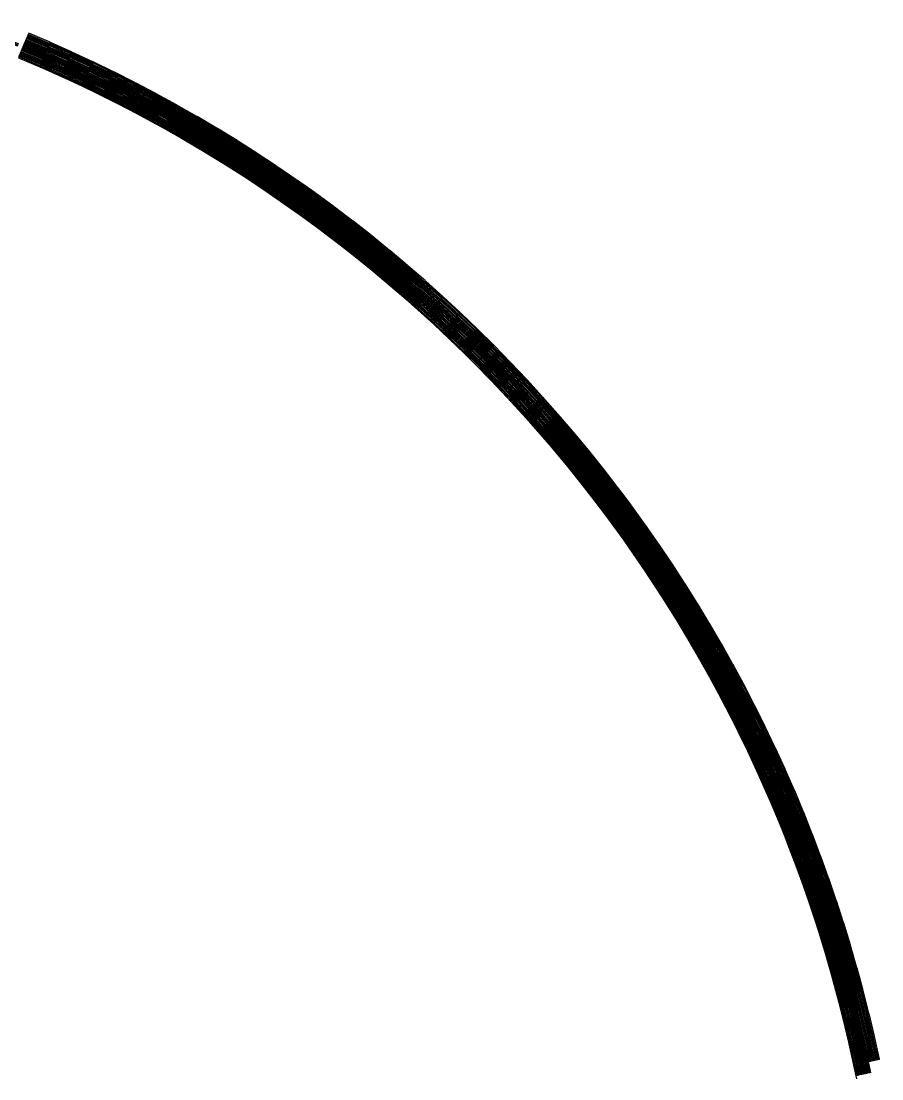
# Model space of a CAD drawing. Header units: metres. Extents: x -536 to 684, y -422 to 209.
# Drawn here: x -218.6 to -143.9, y -161.1 to -69.4 of the extents above; entities that cross this region are included whole.
import ezdxf

# ---------------------------------------------------------------- set-up
doc = ezdxf.new("R2010")
doc.units = ezdxf.units.M
doc.layers.add('X-COMENTÁRIOS', color=6, linetype='Continuous', plot=False)

# ---------------------------------------------------------------- blocks, each defined once
blk = doc.blocks.new('TMS')
at = {"color": 2}
blk.add_line((1, 0), (1.999, 0), dxfattribs=at)
blk = doc.blocks.new('teste_3d')
at = {"layer": 'X-COMENTÁRIOS'}
blk.add_lwpolyline([(-1, 0), (1, 0), (1, 1), (-1, 1), (-1, 0)], dxfattribs=at)
blk.add_blockref('TMS', (0, 0), dxfattribs=at)

msp = doc.modelspace()

# ---------------------------------------------------------------- linework, layer by layer
at = {"color": 3, "elevation": -4}
msp.add_lwpolyline([(-218.81, -72.558, -0.250007), (-146.152, -161.098, -0.953351)], format="xyb", dxfattribs=at)

# ---------------------------------------------------------------- block references
for p, rotation in [((-220.764, -70.853, 7), 340.4161653058469), ((-220.73, -70.759, 8), 340.4161653058469), ((-220.697, -70.664, 9), 340.4161653058469), ((-217.421, -71.845, 8), 336.9758412176668), ((-217.382, -71.752, 9), 336.9758412176668), ((-217.812, -72.765, -2), 336.9758412176668), ((-217.773, -72.673, -1), 336.9758412176668), ((-217.734, -72.581), 336.9758412176668), ((-217.695, -72.489, 1), 336.9758412176668), ((-217.655, -72.397, 2), 336.9758412176668), ((-217.616, -72.305, 3), 336.9758412176668), ((-217.577, -72.213, 4), 336.9758412176668), ((-217.538, -72.121, 5), 336.9758412176668), ((-217.499, -72.029, 6), 336.9758412176668), ((-217.46, -71.937, 7), 336.9758412176668), ((-215.65, -72.832, 6), 336.0341785549431), ((-215.609, -72.741, 7), 336.0341785549431), ((-215.569, -72.65, 8), 336.0341785549431), ((-215.528, -72.558, 9), 336.0341785549431), ((-217.89, -72.949, -4), 336.9758412176668), ((-217.851, -72.857, -3), 336.9758412176668), ((-216.056, -73.746, -4), 336.0341785549431), ((-216.015, -73.655, -3), 336.0341785549431), ((-215.975, -73.563, -2), 336.0341785549431), ((-215.934, -73.472, -1), 336.0341785549431), ((-215.893, -73.381), 336.0341785549431), ((-215.853, -73.289, 1), 336.0341785549431), ((-215.812, -73.198, 2), 336.0341785549431), ((-215.772, -73.107, 3), 336.0341785549431), ((-215.731, -73.015, 4), 336.0341785549431), ((-215.69, -72.924, 5), 336.0341785549431), ((-213.856, -73.757, 5), 335.0925156338208), ((-213.814, -73.667, 6), 335.0925156338208), ((-213.772, -73.576, 7), 335.0925156338208), ((-213.73, -73.485, 8), 335.0925156338208), ((-213.688, -73.394, 9), 335.0925156338208), ((-214.235, -74.574, -4), 335.0925156338208), ((-214.193, -74.483, -3), 335.0925156338208), ((-214.151, -74.392, -2), 335.0925156338208), ((-214.109, -74.301, -1), 335.0925156338208), ((-214.067, -74.211), 335.0925156338208), ((-214.025, -74.12, 1), 335.0925156338208), ((-213.982, -74.029, 2), 335.0925156338208), ((-213.94, -73.939, 3), 335.0925156338208), ((-213.898, -73.848, 4), 335.0925156338208), ((-212.036, -74.621, 5), 334.1508524802313), ((-211.992, -74.531, 6), 334.1508524802313), ((-211.949, -74.441, 7), 334.1508524802313), ((-211.905, -74.351, 8), 334.1508524802313), ((-211.861, -74.261, 9), 334.1508524802313), ((-212.428, -75.431, -4), 334.1508524802313), ((-212.385, -75.341, -3), 334.1508524802313), ((-212.341, -75.251, -2), 334.1508524802313), ((-212.297, -75.161, -1), 334.1508524802313), ((-212.254, -75.071), 334.1508524802313), ((-212.21, -74.981, 1), 334.1508524802313), ((-212.167, -74.891, 2), 334.1508524802313), ((-212.123, -74.801, 3), 334.1508524802313), ((-212.079, -74.711, 4), 334.1508524802313), ((-210.275, -75.603, 4), 333.2091898721089), ((-210.23, -75.514, 5), 333.2091898721089), ((-210.185, -75.425, 6), 333.2091898721089), ((-210.14, -75.336, 7), 333.2091898721089), ((-210.095, -75.246, 8), 333.2091898721089), ((-210.05, -75.157, 9), 333.2091898721089), ((-210.636, -76.317, -4), 333.2091898721089), ((-210.591, -76.228, -3), 333.2091898721089), ((-210.545, -76.139, -2), 333.2091898721089), ((-210.5, -76.05, -1), 333.2091898721089), ((-210.455, -75.96), 333.2091898721089), ((-210.41, -75.871, 1), 333.2091898721089), ((-210.365, -75.782, 2), 333.2091898721089), ((-210.32, -75.693, 3), 333.2091898721089), ((-208.486, -76.525, 4), 332.2675267532262), ((-208.439, -76.437, 5), 332.2675267532262), ((-208.393, -76.348, 6), 332.2675267532262), ((-208.346, -76.26, 7), 332.2675267532262), ((-208.299, -76.171, 8), 332.2675267532262), ((-208.253, -76.083, 9), 332.2675267532262), ((-208.858, -77.234, -4), 332.2675267532262), ((-208.811, -77.145, -3), 332.2675267532262), ((-208.765, -77.057, -2), 332.2675267532262), ((-208.718, -76.968, -1), 332.2675267532262), ((-208.672, -76.88), 332.2675267532262), ((-208.625, -76.791, 1), 332.2675267532262), ((-208.579, -76.702, 2), 332.2675267532262), ((-208.532, -76.614, 3), 332.2675267532262), ((-206.712, -77.477, 4), 331.3258637676623), ((-206.664, -77.389, 5), 331.3258637676623), ((-206.616, -77.301, 6), 331.3258637676623), ((-206.568, -77.214, 7), 331.3258637676623), ((-206.52, -77.126, 8), 331.3258637676623), ((-206.472, -77.038, 9), 331.3258637676623), ((-207.095, -78.179, -4), 331.3258637676623), ((-207.047, -78.091, -3), 331.3258637676623), ((-206.999, -78.003, -2), 331.3258637676623), ((-206.951, -77.916, -1), 331.3258637676623), ((-206.903, -77.828), 331.3258637676623), ((-206.855, -77.74, 1), 331.3258637676623), ((-206.807, -77.652, 2), 331.3258637676623), ((-206.759, -77.565, 3), 331.3258637676623), ((-204.904, -78.37, 5), 330.3842009330385), ((-204.854, -78.283, 6), 330.3842009330385), ((-204.805, -78.196, 7), 330.3842009330385), ((-204.756, -78.11, 8), 330.3842009330385), ((-204.706, -78.023, 9), 330.3842009330385), ((-205.349, -79.153, -4), 330.3842009330385), ((-205.299, -79.066, -3), 330.3842009330385), ((-205.25, -78.979, -2), 330.3842009330385), ((-205.2, -78.892, -1), 330.3842009330385), ((-205.151, -78.805), 330.3842009330385), ((-205.102, -78.718, 1), 330.3842009330385), ((-205.052, -78.631, 2), 330.3842009330385), ((-205.003, -78.544, 3), 330.3842009330385), ((-204.953, -78.457, 4), 330.3842009330385), ((-203.11, -79.294, 6), 329.4425381731117), ((-203.059, -79.208, 7), 329.4425381731117), ((-203.008, -79.122, 8), 329.4425381731117), ((-202.957, -79.036, 9), 329.4425381731117), ((-203.618, -80.155, -4), 329.4425381731117), ((-203.567, -80.069, -3), 329.4425381731117), ((-203.516, -79.983, -2), 329.4425381731117), ((-203.466, -79.897, -1), 329.4425381731117), ((-203.415, -79.811), 329.4425381731117), ((-203.364, -79.725, 1), 329.4425381731117), ((-203.313, -79.639, 2), 329.4425381731117), ((-203.262, -79.553, 3), 329.4425381731117), ((-203.211, -79.466, 4), 329.4425381731117), ((-203.161, -79.38, 5), 329.4425381731117), ((-201.277, -80.163, 8), 328.5008752086158), ((-201.225, -80.078, 9), 328.5008752086158), ((-201.852, -81.101, -3), 328.5008752086158), ((-201.8, -81.016, -2), 328.5008752086158), ((-201.748, -80.93, -1), 328.5008752086158), ((-201.695, -80.845), 328.5008752086158), ((-201.643, -80.76, 1), 328.5008752086158), ((-201.591, -80.675, 2), 328.5008752086158), ((-201.539, -80.589, 3), 328.5008752086158), ((-201.486, -80.504, 4), 328.5008752086158), ((-201.434, -80.419, 5), 328.5008752086158), ((-201.382, -80.334, 6), 328.5008752086158), ((-201.33, -80.248, 7), 328.5008752086158), ((-199.51, -81.148, 9), 327.559212179575), ((-201.904, -81.186, -4), 328.5008752086158), ((-200.101, -82.076, -2), 327.559212179575), ((-200.047, -81.992, -1), 327.559212179575), ((-199.993, -81.908), 327.559212179575), ((-199.94, -81.823, 1), 327.559212179575), ((-199.886, -81.739, 2), 327.559212179575), ((-199.832, -81.654, 3), 327.559212179575), ((-199.779, -81.57, 4), 327.559212179575), ((-199.725, -81.486, 5), 327.559212179575), ((-199.671, -81.401, 6), 327.559212179575), ((-199.618, -81.317, 7), 327.559212179575), ((-199.564, -81.232, 8), 327.559212179575), ((-200.208, -82.245, -4), 327.559212179575), ((-200.154, -82.161, -3), 327.559212179575), ((-198.309, -82.998), 326.6175494330132), ((-198.254, -82.914, 1), 326.6175494330132), ((-198.199, -82.831, 2), 326.6175494330132), ((-198.144, -82.747, 3), 326.6175494330132), ((-198.089, -82.664, 4), 326.6175494330132), ((-198.034, -82.58, 5), 326.6175494330132), ((-197.979, -82.497, 6), 326.6175494330132), ((-197.924, -82.413, 7), 326.6175494330132), ((-197.869, -82.33, 8), 326.6175494330132), ((-197.814, -82.246, 9), 326.6175494330132), ((-198.529, -83.332, -4), 326.6175494330132), ((-198.474, -83.248, -3), 326.6175494330132), ((-198.419, -83.165, -2), 326.6175494330132), ((-198.364, -83.081, -1), 326.6175494330132), ((-196.473, -83.868, 3), 325.6758862722207), ((-196.417, -83.785, 4), 325.6758862722207), ((-196.36, -83.703, 5), 325.6758862722207), ((-196.304, -83.62, 6), 325.6758862722207), ((-196.248, -83.537, 7), 325.6758862722207), ((-196.191, -83.455, 8), 325.6758862722207), ((-196.135, -83.372, 9), 325.6758862722207), ((-196.868, -84.446, -4), 325.6758862722207), ((-196.812, -84.363, -3), 325.6758862722207), ((-196.755, -84.281, -2), 325.6758862722207), ((-196.699, -84.198, -1), 325.6758862722207), ((-196.642, -84.116), 325.6758862722207), ((-196.586, -84.033, 1), 325.6758862722207), ((-196.53, -83.95, 2), 325.6758862722207), ((-194.648, -84.771, 6), 324.7342235508365), ((-194.591, -84.689, 7), 324.7342235508365), ((-194.533, -84.607, 8), 324.7342235508365), ((-194.475, -84.526, 9), 324.7342235508365), ((-195.226, -85.587, -4), 324.7342235508365), ((-195.168, -85.505, -3), 324.7342235508365), ((-195.11, -85.424, -2), 324.7342235508365), ((-195.052, -85.342, -1), 324.7342235508365), ((-194.995, -85.261), 324.7342235508365), ((-194.937, -85.179, 1), 324.7342235508365), ((-194.879, -85.097, 2), 324.7342235508365), ((-194.821, -85.016, 3), 324.7342235508365), ((-194.764, -84.934, 4), 324.7342235508365), ((-194.706, -84.852, 5), 324.7342235508365), ((-192.834, -85.706, 9), 323.7925606032482), ((-193.543, -86.675, -3), 323.7925606032482), ((-193.484, -86.594, -2), 323.7925606032482), ((-193.425, -86.513, -1), 323.7925606032482), ((-193.366, -86.432), 323.7925606032482), ((-193.307, -86.352, 1), 323.7925606032482), ((-193.248, -86.271, 2), 323.7925606032482), ((-193.189, -86.19, 3), 323.7925606032482), ((-193.13, -86.11, 4), 323.7925606032482), ((-193.071, -86.029, 5), 323.7925606032482), ((-193.012, -85.948, 6), 323.7925606032482), ((-192.952, -85.868, 7), 323.7925606032482), ((-192.893, -85.787, 8), 323.7925606032482), ((-193.602, -86.755, -4), 323.7925606032482), ((-191.696, -87.551, 1), 322.8508976556855), ((-191.636, -87.472, 2), 322.8508976556855), ((-191.576, -87.392, 3), 322.8508976556855), ((-191.515, -87.312, 4), 322.8508976556855), ((-191.455, -87.232, 5), 322.8508976556855), ((-191.394, -87.153, 6), 322.8508976556855), ((-191.334, -87.073, 7), 322.8508976556855), ((-191.274, -86.993, 8), 322.8508976556855), ((-191.213, -86.914, 9), 322.8508976556855), ((-191.998, -87.95, -4), 322.8508976556855), ((-191.938, -87.87, -3), 322.8508976556855), ((-191.878, -87.79, -2), 322.8508976556855), ((-191.817, -87.711, -1), 322.8508976556855), ((-191.757, -87.631), 322.8508976556855), ((-189.859, -88.462, 5), 321.909234865369), ((-189.797, -88.384, 6), 321.909234865369), ((-189.736, -88.305, 7), 321.909234865369), ((-189.674, -88.226, 8), 321.909234865369), ((-189.612, -88.147, 9), 321.909234865369), ((-190.414, -89.171, -4), 321.909234865369), ((-190.353, -89.092, -3), 321.909234865369), ((-190.291, -89.013, -2), 321.909234865369), ((-190.229, -88.934, -1), 321.909234865369), ((-190.167, -88.856), 321.909234865369), ((-190.106, -88.777, 1), 321.909234865369), ((-190.044, -88.698, 2), 321.909234865369), ((-189.982, -88.62, 3), 321.909234865369), ((-189.921, -88.541, 4), 321.909234865369), ((-188.032, -89.407, 9), 320.9675719532834), ((-188.787, -90.34, -3), 320.9675719532834), ((-188.724, -90.262, -2), 320.9675719532834), ((-188.661, -90.184, -1), 320.9675719532834), ((-188.598, -90.107), 320.9675719532834), ((-188.535, -90.029, 1), 320.9675719532834), ((-188.473, -89.951, 2), 320.9675719532834), ((-188.41, -89.874, 3), 320.9675719532834), ((-188.347, -89.796, 4), 320.9675719532834), ((-188.284, -89.718, 5), 320.9675719532834), ((-188.221, -89.64, 6), 320.9675719532834), ((-188.158, -89.563, 7), 320.9675719532834), ((-188.095, -89.485, 8), 320.9675719532834), ((-188.85, -90.417, -4), 320.9675719532834), ((-186.922, -91.23, 2), 320.0259089704945), ((-186.858, -91.153, 3), 320.0259089704945), ((-186.793, -91.076, 4), 320.0259089704945), ((-186.729, -91, 5), 320.0259089704945), ((-186.665, -90.923, 6), 320.0259089704945), ((-186.601, -90.847, 7), 320.0259089704945), ((-186.536, -90.77, 8), 320.0259089704945), ((-186.472, -90.693, 9), 320.0259089704945), ((-187.307, -91.689, -4), 320.0259089704945), ((-187.243, -91.613, -3), 320.0259089704945), ((-187.179, -91.536, -2), 320.0259089704945), ((-187.115, -91.46, -1), 320.0259089704945), ((-187.05, -91.383), 320.0259089704945), ((-186.986, -91.306, 1), 320.0259089704945), ((-185.065, -92.156, 7), 319.0842459573533), ((-184.999, -92.08, 8), 319.0842459573533), ((-184.934, -92.004, 9), 319.0842459573533), ((-185.785, -92.987, -4), 319.0842459573533), ((-185.72, -92.911, -3), 319.0842459573533), ((-185.654, -92.836, -2), 319.0842459573533), ((-185.589, -92.76, -1), 319.0842459573533), ((-185.523, -92.685), 319.0842459573533), ((-185.458, -92.609, 1), 319.0842459573533), ((-185.392, -92.533, 2), 319.0842459573533), ((-185.327, -92.458, 3), 319.0842459573533), ((-185.261, -92.382, 4), 319.0842459573533), ((-185.196, -92.307, 5), 319.0842459573533), ((-185.13, -92.231, 6), 319.0842459573533), ((-184.018, -94.011), 318.1425832387206), ((-183.951, -93.937, 1), 318.1425832387206), ((-183.884, -93.862, 2), 318.1425832387206), ((-183.818, -93.788, 3), 318.1425832387206), ((-183.751, -93.713, 4), 318.1425832387206), ((-183.684, -93.639, 5), 318.1425832387206), ((-183.617, -93.564, 6), 318.1425832387206), ((-183.551, -93.49, 7), 318.1425832387206), ((-183.484, -93.415, 8), 318.1425832387206), ((-183.417, -93.341, 9), 318.1425832387206), ((-184.285, -94.309, -4), 318.1425832387206), ((-184.218, -94.235, -3), 318.1425832387206), ((-184.151, -94.16, -2), 318.1425832387206), ((-184.085, -94.086, -1), 318.1425832387206), ((-182.127, -94.922, 6), 317.2009201419735), ((-182.059, -94.849, 7), 317.2009201419735), ((-181.991, -94.775, 8), 317.2009201419735), ((-181.923, -94.702, 9), 317.2009201419735), ((-182.806, -95.656, -4), 317.2009201419735), ((-182.738, -95.582, -3), 317.2009201419735), ((-182.67, -95.509, -2), 317.2009201419735), ((-182.602, -95.436, -1), 317.2009201419735), ((-182.534, -95.362), 317.2009201419735), ((-182.466, -95.289, 1), 317.2009201419735), ((-182.399, -95.216, 2), 317.2009201419735), ((-182.331, -95.142, 3), 317.2009201419735), ((-182.263, -95.069, 4), 317.2009201419735), ((-182.195, -94.995, 5), 317.2009201419735), ((-181.073, -96.738), 316.2592572390842), ((-181.004, -96.665, 1), 316.2592572390842), ((-180.935, -96.593, 2), 316.2592572390842), ((-180.866, -96.521, 3), 316.2592572390842), ((-180.797, -96.449, 4), 316.2592572390842), ((-180.728, -96.376, 5), 316.2592572390842), ((-180.659, -96.304, 6), 316.2592572390842), ((-180.589, -96.232, 7), 316.2592572390842), ((-180.52, -96.16, 8), 316.2592572390842), ((-180.451, -96.087, 9), 316.2592572390842), ((-181.35, -97.027, -4), 316.2592572390842), ((-181.281, -96.954, -3), 316.2592572390842), ((-181.212, -96.882, -2), 316.2592572390842), ((-181.143, -96.81, -1), 316.2592572390842), ((-179.213, -97.71, 6), 315.3175945318799), ((-179.143, -97.639, 7), 315.3175945318799), ((-179.073, -97.568, 8), 315.3175945318799), ((-179.002, -97.497, 9), 315.3175945318799), ((-179.917, -98.421, -4), 315.3175945318799), ((-179.846, -98.35, -3), 315.3175945318799), ((-179.776, -98.279, -2), 315.3175945318799), ((-179.706, -98.208, -1), 315.3175945318799), ((-179.635, -98.137), 315.3175945318799), ((-179.565, -98.066, 1), 315.3175945318799), ((-179.495, -97.995, 2), 315.3175945318799), ((-179.424, -97.923, 3), 315.3175945318799), ((-179.354, -97.852, 4), 315.3175945318799), ((-179.284, -97.781, 5), 315.3175945318799), ((-178.149, -99.489, 1), 314.3759315177803), ((-178.077, -99.42, 2), 314.3759315177803), ((-178.006, -99.35, 3), 314.3759315177803), ((-177.934, -99.28, 4), 314.3759315177803), ((-177.863, -99.21, 5), 314.3759315177803), ((-177.791, -99.14, 6), 314.3759315177803), ((-177.72, -99.07, 7), 314.3759315177803), ((-177.648, -99, 8), 314.3759315177803), ((-177.577, -98.93, 9), 314.3759315177803), ((-178.506, -99.839, -4), 314.3759315177803), ((-178.435, -99.769, -3), 314.3759315177803), ((-178.363, -99.699, -2), 314.3759315177803), ((-178.292, -99.629, -1), 314.3759315177803), ((-178.22, -99.559), 314.3759315177803), ((-176.248, -100.455, 8), 313.4342684749409), ((-176.175, -100.386, 9), 313.4342684749409), ((-177.119, -101.28, -4), 313.4342684749409), ((-177.047, -101.211, -3), 313.4342684749409), ((-176.974, -101.143, -2), 313.4342684749409), ((-176.901, -101.074, -1), 313.4342684749409), ((-176.829, -101.005), 313.4342684749409), ((-176.756, -100.936, 1), 313.4342684749409), ((-176.684, -100.868, 2), 313.4342684749409), ((-176.611, -100.799, 3), 313.4342684749409), ((-176.538, -100.73, 4), 313.4342684749409), ((-176.466, -100.661, 5), 313.4342684749409), ((-176.393, -100.593, 6), 313.4342684749409), ((-176.32, -100.524, 7), 313.4342684749409), ((-175.24, -102.271, 3), 312.4926059453338), ((-175.166, -102.203, 4), 312.4926059453338), ((-175.093, -102.136, 5), 312.4926059453338), ((-175.019, -102.068, 6), 312.4926059453338), ((-174.945, -102.001, 7), 312.4926059453338), ((-174.871, -101.933, 8), 312.4926059453338), ((-174.798, -101.865, 9), 312.4926059453338), ((-175.756, -102.744, -4), 312.4926059453338), ((-175.682, -102.676, -3), 312.4926059453338), ((-175.609, -102.608, -2), 312.4926059453338), ((-175.535, -102.541, -1), 312.4926059453338), ((-175.461, -102.473), 312.4926059453338), ((-175.388, -102.406, 1), 312.4926059453338), ((-175.314, -102.338, 2), 312.4926059453338), ((-174.268, -104.097, -2), 311.550942558046), ((-174.193, -104.03, -1), 311.550942558046), ((-174.118, -103.964), 311.550942558046), ((-174.043, -103.898, 1), 311.550942558046), ((-173.968, -103.831, 2), 311.550942558046), ((-173.894, -103.765, 3), 311.550942558046), ((-173.819, -103.699, 4), 311.550942558046), ((-173.744, -103.632, 5), 311.550942558046), ((-173.669, -103.566, 6), 311.550942558046), ((-173.594, -103.5, 7), 311.550942558046), ((-173.519, -103.433, 8), 311.550942558046), ((-173.445, -103.367, 9), 311.550942558046), ((-174.417, -104.229, -4), 311.550942558046), ((-174.343, -104.163, -3), 311.550942558046), ((-172.268, -105.021, 7), 310.6092799397235), ((-172.192, -104.956, 8), 310.6092799397235), ((-172.116, -104.891, 9), 310.6092799397235), ((-173.103, -105.737, -4), 310.6092799397235), ((-173.027, -105.672, -3), 310.6092799397235), ((-172.951, -105.607, -2), 310.6092799397235), ((-172.876, -105.542, -1), 310.6092799397235), ((-172.8, -105.477), 310.6092799397235), ((-172.724, -105.411, 1), 310.6092799397235), ((-172.648, -105.346, 2), 310.6092799397235), ((-172.572, -105.281, 3), 310.6092799397235), ((-172.496, -105.216, 4), 310.6092799397235), ((-172.42, -105.151, 5), 310.6092799397235), ((-172.344, -105.086, 6), 310.6092799397235), ((-171.275, -106.819, 3), 309.6676169253972), ((-171.198, -106.755, 4), 309.6676169253972), ((-171.121, -106.691, 5), 309.6676169253972), ((-171.044, -106.627, 6), 309.6676169253972), ((-170.967, -106.564, 7), 309.6676169253972), ((-170.89, -106.5, 8), 309.6676169253972), ((-170.813, -106.436, 9), 309.6676169253972), ((-171.814, -107.266, -4), 309.6676169253972), ((-171.737, -107.202, -3), 309.6676169253972), ((-171.66, -107.138, -2), 309.6676169253972), ((-171.583, -107.074, -1), 309.6676169253972), ((-171.506, -107.01), 309.6676169253972), ((-171.429, -106.947, 1), 309.6676169253972), ((-171.352, -106.883, 2), 309.6676169253972), ((-170.394, -108.691, -2), 308.7259539917673), ((-170.316, -108.628, -1), 308.7259539917673), ((-170.238, -108.565), 308.7259539917673), ((-170.16, -108.503, 1), 308.7259539917673), ((-170.082, -108.44, 2), 308.7259539917673), ((-170.004, -108.378, 3), 308.7259539917673), ((-169.926, -108.315, 4), 308.7259539917673), ((-169.848, -108.253, 5), 308.7259539917673), ((-169.77, -108.19, 6), 308.7259539917673), ((-169.692, -108.128, 7), 308.7259539917673), ((-169.614, -108.065, 8), 308.7259539917673), ((-169.536, -108.002, 9), 308.7259539917673), ((-170.55, -108.816, -4), 308.7259539917673), ((-170.472, -108.753, -3), 308.7259539917673), ((-168.284, -109.59, 9), 307.7842912134927), ((-169.312, -110.386, -4), 307.7842912134927), ((-169.233, -110.325, -3), 307.7842912134927), ((-169.154, -110.264, -2), 307.7842912134927), ((-169.075, -110.202, -1), 307.7842912134927), ((-168.996, -110.141), 307.7842912134927), ((-168.917, -110.08, 1), 307.7842912134927), ((-168.838, -110.019, 2), 307.7842912134927), ((-168.759, -109.957, 3), 307.7842912134927), ((-168.68, -109.896, 4), 307.7842912134927), ((-168.601, -109.835, 5), 307.7842912134927), ((-168.521, -109.773, 6), 307.7842912134927), ((-168.442, -109.712, 7), 307.7842912134927), ((-168.363, -109.651, 8), 307.7842912134927), ((-167.379, -111.437, 5), 306.8426282342511), ((-167.299, -111.377, 6), 306.8426282342511), ((-167.219, -111.317, 7), 306.8426282342511), ((-167.139, -111.257, 8), 306.8426282342511), ((-167.059, -111.197, 9), 306.8426282342511), ((-168.1, -111.977, -4), 306.8426282342511), ((-168.019, -111.917, -3), 306.8426282342511), ((-167.939, -111.857, -2), 306.8426282342511), ((-167.859, -111.797, -1), 306.8426282342511), ((-167.779, -111.737), 306.8426282342511), ((-167.699, -111.677, 1), 306.8426282342511), ((-167.619, -111.617, 2), 306.8426282342511), ((-167.539, -111.557, 3), 306.8426282342511), ((-167.459, -111.497, 4), 306.8426282342511), ((-166.427, -113.235, 2), 305.9009651607255), ((-166.346, -113.177, 3), 305.9009651607255), ((-166.265, -113.118, 4), 305.9009651607255), ((-166.184, -113.059, 5), 305.9009651607255), ((-166.103, -113.001, 6), 305.9009651607255), ((-166.022, -112.942, 7), 305.9009651607255), ((-165.941, -112.883, 8), 305.9009651607255), ((-165.86, -112.825, 9), 305.9009651607255), ((-166.914, -113.587, -4), 305.9009651607255), ((-166.832, -113.528, -3), 305.9009651607255), ((-166.751, -113.47, -2), 305.9009651607255), ((-166.67, -113.411, -1), 305.9009651607255), ((-166.589, -113.353), 305.9009651607255), ((-166.508, -113.294, 1), 305.9009651607255), ((-165.59, -115.102, -2), 304.9593026321486), ((-165.508, -115.045, -1), 304.9593026321486), ((-165.426, -114.987), 304.9593026321486), ((-165.344, -114.93, 1), 304.9593026321486), ((-165.262, -114.873, 2), 304.9593026321486), ((-165.18, -114.816, 3), 304.9593026321486), ((-165.098, -114.758, 4), 304.9593026321486), ((-165.017, -114.701, 5), 304.9593026321486), ((-164.935, -114.644, 6), 304.9593026321486), ((-164.853, -114.586, 7), 304.9593026321486), ((-164.771, -114.529, 8), 304.9593026321486), ((-164.689, -114.472, 9), 304.9593026321486), ((-165.754, -115.217, -4), 304.9593026321486), ((-165.672, -115.159, -3), 304.9593026321486), ((-164.622, -116.865, -4), 304.0176393456949), ((-164.539, -116.809, -3), 304.0176393456949), ((-164.456, -116.753, -2), 304.0176393456949), ((-164.373, -116.697, -1), 304.0176393456949), ((-164.29, -116.641), 304.0176393456949), ((-164.207, -116.585, 1), 304.0176393456949), ((-164.124, -116.529, 2), 304.0176393456949), ((-164.041, -116.473, 3), 304.0176393456949), ((-163.959, -116.418, 4), 304.0176393456949), ((-163.876, -116.362, 5), 304.0176393456949), ((-163.793, -116.306, 6), 304.0176393456949), ((-163.71, -116.25, 7), 304.0176393456949), ((-163.627, -116.194, 8), 304.0176393456949), ((-163.544, -116.138, 9), 304.0176393456949), ((-162.427, -117.822, 9), 303.0759767434328), ((-163.516, -118.532, -4), 303.0759767434328), ((-163.433, -118.477, -3), 303.0759767434328), ((-163.349, -118.423, -2), 303.0759767434328), ((-163.265, -118.368, -1), 303.0759767434328), ((-163.181, -118.314), 303.0759767434328), ((-163.098, -118.259, 1), 303.0759767434328), ((-163.014, -118.204, 2), 303.0759767434328), ((-162.93, -118.15, 3), 303.0759767434328), ((-162.846, -118.095, 4), 303.0759767434328), ((-162.762, -118.041, 5), 303.0759767434328), ((-162.679, -117.986, 6), 303.0759767434328), ((-162.595, -117.932, 7), 303.0759767434328), ((-162.511, -117.877, 8), 303.0759767434328), ((-161.592, -119.685, 6), 302.1343135336818), ((-161.507, -119.632, 7), 302.1343135336818), ((-161.423, -119.578, 8), 302.1343135336818), ((-161.338, -119.525, 9), 302.1343135336818), ((-162.439, -120.217, -4), 302.1343135336818), ((-162.354, -120.163, -3), 302.1343135336818), ((-162.269, -120.11, -2), 302.1343135336818), ((-162.185, -120.057, -1), 302.1343135336818), ((-162.1, -120.004), 302.1343135336818), ((-162.015, -119.951, 1), 302.1343135336818), ((-161.931, -119.898, 2), 302.1343135336818), ((-161.846, -119.844, 3), 302.1343135336818), ((-161.761, -119.791, 4), 302.1343135336818), ((-161.677, -119.738, 5), 302.1343135336818), ((-160.705, -121.505, 4), 301.1926508043185), ((-160.619, -121.453, 5), 301.1926508043185), ((-160.534, -121.401, 6), 301.1926508043185), ((-160.448, -121.349, 7), 301.1926508043185), ((-160.362, -121.297, 8), 301.1926508043185), ((-160.277, -121.246, 9), 301.1926508043185), ((-161.389, -121.919, -4), 301.1926508043185), ((-161.303, -121.867, -3), 301.1926508043185), ((-161.218, -121.815, -2), 301.1926508043185), ((-161.132, -121.764, -1), 301.1926508043185), ((-161.047, -121.712), 301.1926508043185), ((-160.961, -121.66, 1), 301.1926508043185), ((-160.876, -121.608, 2), 301.1926508043185), ((-160.79, -121.556, 3), 301.1926508043185), ((-159.849, -123.336, 2), 300.2509878046096), ((-159.763, -123.286, 3), 300.2509878046096), ((-159.676, -123.235, 4), 300.2509878046096), ((-159.59, -123.185, 5), 300.2509878046096), ((-159.503, -123.134, 6), 300.2509878046096), ((-159.417, -123.084, 7), 300.2509878046096), ((-159.331, -123.034, 8), 300.2509878046096), ((-159.244, -122.983, 9), 300.2509878046096), ((-160.367, -123.638, -4), 300.2509878046096), ((-160.281, -123.588, -3), 300.2509878046096), ((-160.195, -123.537, -2), 300.2509878046096), ((-160.108, -123.487, -1), 300.2509878046096), ((-160.022, -123.437), 300.2509878046096), ((-159.935, -123.386, 1), 300.2509878046096), ((-158.938, -125.129, 1), 299.3093248798843), ((-158.851, -125.08, 2), 299.3093248798843), ((-158.764, -125.031, 3), 299.3093248798843), ((-158.676, -124.982, 4), 299.3093248798843), ((-158.589, -124.933, 5), 299.3093248798843), ((-158.502, -124.884, 6), 299.3093248798843), ((-158.415, -124.836, 7), 299.3093248798843), ((-158.328, -124.787, 8), 299.3093248798843), ((-158.24, -124.738, 9), 299.3093248798843), ((-159.374, -125.374, -4), 299.3093248798843), ((-159.287, -125.325, -3), 299.3093248798843), ((-159.2, -125.276, -2), 299.3093248798843), ((-159.112, -125.227, -1), 299.3093248798843), ((-159.025, -125.178), 299.3093248798843), ((-158.145, -126.983, -1), 298.3676622791789), ((-158.057, -126.936), 298.3676622791789), ((-157.969, -126.888, 1), 298.3676622791789), ((-157.881, -126.841, 2), 298.3676622791789), ((-157.793, -126.793, 3), 298.3676622791789), ((-157.705, -126.746, 4), 298.3676622791789), ((-157.617, -126.698, 5), 298.3676622791789), ((-157.529, -126.651, 6), 298.3676622791789), ((-157.441, -126.603, 7), 298.3676622791789), ((-157.353, -126.556, 8), 298.3676622791789), ((-157.265, -126.508, 9), 298.3676622791789), ((-158.409, -127.126, -4), 298.3676622791789), ((-158.321, -127.078, -3), 298.3676622791789), ((-158.233, -127.031, -2), 298.3676622791789), ((-157.296, -128.801, -2), 297.4259990063176), ((-157.207, -128.755, -1), 297.4259990063176), ((-157.119, -128.709), 297.4259990063176), ((-157.03, -128.663, 1), 297.4259990063176), ((-156.941, -128.617, 2), 297.4259990063176), ((-156.852, -128.571, 3), 297.4259990063176), ((-156.764, -128.525, 4), 297.4259990063176), ((-156.675, -128.479, 5), 297.4259990063176), ((-156.586, -128.433, 6), 297.4259990063176), ((-156.497, -128.387, 7), 297.4259990063176), ((-156.408, -128.341, 8), 297.4259990063176), ((-156.32, -128.295, 9), 297.4259990063176), ((-157.474, -128.893, -4), 297.4259990063176), ((-157.385, -128.847, -3), 297.4259990063176), ((-156.478, -130.631, -3), 296.4843362528854), ((-156.388, -130.587, -2), 296.4843362528854), ((-156.299, -130.542, -1), 296.4843362528854), ((-156.209, -130.498), 296.4843362528854), ((-156.12, -130.453, 1), 296.4843362528854), ((-156.03, -130.408, 2), 296.4843362528854), ((-155.941, -130.364, 3), 296.4843362528854), ((-155.851, -130.319, 4), 296.4843362528854), ((-155.761, -130.275, 5), 296.4843362528854), ((-155.672, -130.23, 6), 296.4843362528854), ((-155.582, -130.186, 7), 296.4843362528854), ((-155.493, -130.141, 8), 296.4843362528854), ((-155.403, -130.096, 9), 296.4843362528854), ((-156.567, -130.676, -4), 296.4843362528854), ((-155.69, -132.473, -4), 295.5426733512825), ((-155.6, -132.43, -3), 295.5426733512825), ((-155.509, -132.387, -2), 295.5426733512825), ((-155.419, -132.344, -1), 295.5426733512825), ((-155.329, -132.301), 295.5426733512825), ((-155.239, -132.258, 1), 295.5426733512825), ((-155.149, -132.215, 2), 295.5426733512825), ((-155.058, -132.172, 3), 295.5426733512825), ((-154.968, -132.128, 4), 295.5426733512825), ((-154.878, -132.085, 5), 295.5426733512825), ((-154.788, -132.042, 6), 295.5426733512825), ((-154.697, -131.999, 7), 295.5426733512825), ((-154.607, -131.956, 8), 295.5426733512825), ((-154.517, -131.913, 9), 295.5426733512825), ((-154.842, -134.285, -4), 294.6010102764312), ((-154.752, -134.243, -3), 294.6010102764312), ((-154.661, -134.202, -2), 294.6010102764312), ((-154.57, -134.16, -1), 294.6010102764312), ((-154.479, -134.118), 294.6010102764312), ((-154.388, -134.077, 1), 294.6010102764312), ((-154.297, -134.035, 2), 294.6010102764312), ((-154.206, -133.993, 3), 294.6010102764312), ((-154.115, -133.952, 4), 294.6010102764312), ((-154.024, -133.91, 5), 294.6010102764312), ((-153.933, -133.869, 6), 294.6010102764312), ((-153.842, -133.827, 7), 294.6010102764312), ((-153.751, -133.785, 8), 294.6010102764312), ((-153.66, -133.744, 9), 294.6010102764312), ((-154.025, -136.11, -4), 293.6593475836862), ((-153.933, -136.07, -3), 293.6593475836862), ((-153.842, -136.03, -2), 293.6593475836862), ((-153.75, -135.99, -1), 293.6593475836862), ((-153.658, -135.95), 293.6593475836862), ((-153.567, -135.909, 1), 293.6593475836862), ((-153.475, -135.869, 2), 293.6593475836862), ((-153.384, -135.829, 3), 293.6593475836862), ((-153.292, -135.789, 4), 293.6593475836862), ((-153.2, -135.749, 5), 293.6593475836862), ((-153.109, -135.709, 6), 293.6593475836862), ((-153.017, -135.669, 7), 293.6593475836862), ((-152.926, -135.629, 8), 293.6593475836862), ((-152.834, -135.588, 9), 293.6593475836862), ((-153.237, -137.948, -4), 292.717684603335), ((-153.145, -137.91, -3), 292.717684603335), ((-153.053, -137.871, -2), 292.717684603335), ((-152.961, -137.833, -1), 292.717684603335), ((-152.868, -137.794), 292.717684603335), ((-152.776, -137.755, 1), 292.717684603335), ((-152.684, -137.717, 2), 292.717684603335), ((-152.592, -137.678, 3), 292.717684603335), ((-152.499, -137.639, 4), 292.717684603335), ((-152.407, -137.601, 5), 292.717684603335), ((-152.315, -137.562, 6), 292.717684603335), ((-152.223, -137.524, 7), 292.717684603335), ((-152.13, -137.485, 8), 292.717684603335), ((-152.038, -137.446, 9), 292.717684603335), ((-152.387, -139.762, -3), 291.776021582292), ((-152.294, -139.725, -2), 291.776021582292), ((-152.202, -139.688, -1), 291.776021582292), ((-152.109, -139.651), 291.776021582292), ((-152.016, -139.614, 1), 291.776021582292), ((-151.923, -139.577, 2), 291.776021582292), ((-151.83, -139.54, 3), 291.776021582292), ((-151.737, -139.503, 4), 291.776021582292), ((-151.644, -139.466, 5), 291.776021582292), ((-151.552, -139.429, 6), 291.776021582292), ((-151.459, -139.391, 7), 291.776021582292), ((-151.366, -139.354, 8), 291.776021582292), ((-151.273, -139.317, 9), 291.776021582292), ((-152.48, -139.799, -4), 291.776021582292), ((-151.567, -141.592, -2), 290.8343588315076), ((-151.473, -141.556, -1), 290.8343588315076), ((-151.38, -141.52), 290.8343588315076), ((-151.286, -141.485, 1), 290.8343588315076), ((-151.193, -141.449, 2), 290.8343588315076), ((-151.099, -141.414, 3), 290.8343588315076), ((-151.006, -141.378, 4), 290.8343588315076), ((-150.912, -141.343, 5), 290.8343588315076), ((-150.819, -141.307, 6), 290.8343588315076), ((-150.725, -141.272, 7), 290.8343588315076), ((-150.632, -141.236, 8), 290.8343588315076), ((-150.539, -141.2, 9), 290.8343588315076), ((-151.754, -141.663, -4), 290.8343588315076), ((-151.66, -141.627, -3), 290.8343588315076), ((-150.681, -143.402), 289.8926957092742), ((-150.587, -143.368, 1), 289.8926957092742), ((-150.493, -143.334, 2), 289.8926957092742), ((-150.399, -143.3, 3), 289.8926957092742), ((-150.305, -143.265, 4), 289.8926957092742), ((-150.211, -143.231, 5), 289.8926957092742), ((-150.117, -143.197, 6), 289.8926957092742), ((-150.023, -143.163, 7), 289.8926957092742), ((-149.929, -143.129, 8), 289.8926957092742), ((-149.835, -143.095, 9), 289.8926957092742), ((-151.058, -143.538, -4), 289.8926957092742), ((-150.964, -143.504, -3), 289.8926957092742), ((-150.87, -143.47, -2), 289.8926957092742), ((-150.775, -143.436, -1), 289.8926957092742), ((-149.825, -145.229, 2), 288.9510328398838), ((-149.731, -145.196, 3), 288.9510328398838), ((-149.636, -145.164, 4), 288.9510328398838), ((-149.541, -145.132, 5), 288.9510328398838), ((-149.447, -145.099, 6), 288.9510328398838), ((-149.352, -145.067, 7), 288.9510328398838), ((-149.258, -145.034, 8), 288.9510328398838), ((-149.163, -145.002, 9), 288.9510328398838), ((-150.393, -145.424, -4), 288.9510328398838), ((-150.298, -145.391, -3), 288.9510328398838), ((-150.203, -145.359, -2), 288.9510328398838), ((-150.109, -145.326, -1), 288.9510328398838), ((-150.014, -145.294), 288.9510328398838), ((-149.92, -145.261, 1), 288.9510328398838), ((-148.998, -147.073, 4), 288.0093701302847), ((-148.903, -147.042, 5), 288.0093701302847), ((-148.808, -147.011, 6), 288.0093701302847), ((-148.713, -146.981, 7), 288.0093701302847), ((-148.617, -146.95, 8), 288.0093701302847), ((-148.522, -146.919, 9), 288.0093701302847), ((-149.759, -147.321, -4), 288.0093701302847), ((-149.664, -147.29, -3), 288.0093701302847), ((-149.568, -147.259, -2), 288.0093701302847), ((-149.473, -147.228, -1), 288.0093701302847), ((-149.378, -147.197), 288.0093701302847), ((-149.283, -147.166, 1), 288.0093701302847), ((-149.188, -147.135, 2), 288.0093701302847), ((-149.093, -147.104, 3), 288.0093701302847), ((-148.009, -148.875, 8), 287.0677072538477), ((-147.913, -148.846, 9), 287.0677072538477), ((-149.156, -149.228, -4), 287.0677072538477), ((-149.06, -149.198, -3), 287.0677072538477), ((-148.965, -149.169, -2), 287.0677072538477), ((-148.869, -149.14, -1), 287.0677072538477), ((-148.774, -149.11), 287.0677072538477), ((-148.678, -149.081, 1), 287.0677072538477), ((-148.582, -149.051, 2), 287.0677072538477), ((-148.487, -149.022, 3), 287.0677072538477), ((-148.391, -148.993, 4), 287.0677072538477), ((-148.296, -148.963, 5), 287.0677072538477), ((-148.2, -148.934, 6), 287.0677072538477), ((-148.104, -148.905, 7), 287.0677072538477), ((-148.585, -151.144, -4), 286.126043996893), ((-148.489, -151.116, -3), 286.126043996893), ((-148.393, -151.089, -2), 286.126043996893), ((-148.297, -151.061, -1), 286.126043996893), ((-148.2, -151.033), 286.126043996893), ((-148.104, -151.005, 1), 286.126043996893), ((-148.008, -150.978, 2), 286.126043996893), ((-147.912, -150.95, 3), 286.126043996893), ((-147.816, -150.922, 4), 286.126043996893), ((-147.72, -150.894, 5), 286.126043996893), ((-147.624, -150.866, 6), 286.126043996893), ((-147.528, -150.839, 7), 286.126043996893), ((-147.432, -150.811, 8), 286.126043996893), ((-147.336, -150.783, 9), 286.126043996893), ((-148.045, -153.07, -4), 285.1843814453325), ((-147.949, -153.044, -3), 285.1843814453325), ((-147.852, -153.018, -2), 285.1843814453325), ((-147.756, -152.991, -1), 285.1843814453325), ((-147.659, -152.965), 285.1843814453325), ((-147.562, -152.939, 1), 285.1843814453325), ((-147.466, -152.913, 2), 285.1843814453325), ((-147.369, -152.887, 3), 285.1843814453325), ((-147.273, -152.86, 4), 285.1843814453325), ((-147.176, -152.834, 5), 285.1843814453325), ((-147.08, -152.808, 6), 285.1843814453325), ((-146.983, -152.782, 7), 285.1843814453325), ((-146.887, -152.756, 8), 285.1843814453325), ((-146.79, -152.729, 9), 285.1843814453325), ((-147.537, -155.004, -4), 284.2427184816462), ((-147.44, -154.98, -3), 284.2427184816462), ((-147.343, -154.955, -2), 284.2427184816462), ((-147.246, -154.93, -1), 284.2427184816462), ((-147.149, -154.906), 284.2427184816462), ((-147.052, -154.881, 1), 284.2427184816462), ((-146.956, -154.857, 2), 284.2427184816462), ((-146.859, -154.832, 3), 284.2427184816462), ((-146.762, -154.807, 4), 284.2427184816462), ((-146.665, -154.783, 5), 284.2427184816462), ((-146.568, -154.758, 6), 284.2427184816462), ((-146.471, -154.734, 7), 284.2427184816462), ((-146.374, -154.709, 8), 284.2427184816462), ((-146.277, -154.684, 9), 284.2427184816462), ((-147.061, -156.947, -4), 283.3010554952457), ((-146.964, -156.924, -3), 283.3010554952457), ((-146.866, -156.901, -2), 283.3010554952457), ((-146.769, -156.878, -1), 283.3010554952457), ((-146.672, -156.855), 283.3010554952457), ((-146.574, -156.832, 1), 283.3010554952457), ((-146.477, -156.809, 2), 283.3010554952457), ((-146.38, -156.786, 3), 283.3010554952457), ((-146.282, -156.763, 4), 283.3010554952457), ((-146.185, -156.74, 5), 283.3010554952457), ((-146.088, -156.717, 6), 283.3010554952457), ((-145.99, -156.694, 7), 283.3010554952457), ((-145.893, -156.671, 8), 283.3010554952457), ((-145.796, -156.648, 9), 283.3010554952457), ((-146.617, -158.897, -4), 282.3593924361818), ((-146.519, -158.875, -3), 282.3593924361818), ((-146.422, -158.854, -2), 282.3593924361818), ((-146.324, -158.833, -1), 282.3593924361818), ((-146.226, -158.811), 282.3593924361818), ((-146.128, -158.79, 1), 282.3593924361818), ((-146.031, -158.768, 2), 282.3593924361818), ((-145.933, -158.747, 3), 282.3593924361818), ((-145.835, -158.725, 4), 282.3593924361818), ((-145.738, -158.704, 5), 282.3593924361818), ((-145.64, -158.683, 6), 282.3593924361818), ((-145.542, -158.661, 7), 282.3593924361818), ((-145.445, -158.64, 8), 282.3593924361818), ((-145.347, -158.618, 9), 282.3593924361818)]:
    msp.add_blockref('teste_3d', p, dxfattribs=dict(rotation=rotation))

doc.saveas('drawing.dxf')
